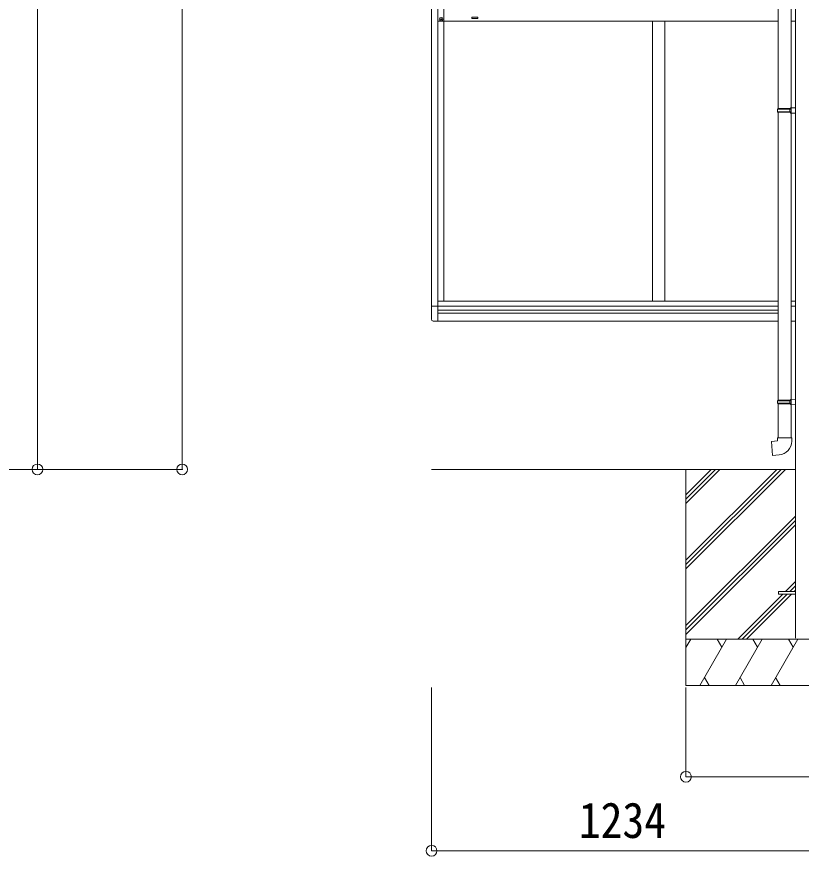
# Model space of a CAD drawing. Units: millimetres at full size, sheet at 1:35; details may follow other scales. Extents: x -9783 to 9892, y -6828 to 6752.
# Drawn here: x -4741 to -2199, y -2271 to 450 of the extents above; entities that cross this region are included whole.
import ezdxf
from ezdxf.enums import TextEntityAlignment as Align

# ---------------------------------------------------------------- set-up
doc = ezdxf.new("R2010")
doc.units = ezdxf.units.MM
doc.header["$LTSCALE"] = 35
doc.header["$PDMODE"] = 32
doc.header["$PDSIZE"] = 35
for name, color, linetype, lineweight in [('0-0_0', 7, 'Continuous', 9), ('0-1_本体', 4, 'Continuous', 9), ('0-2_部品', 7, 'Continuous', 9), ('0-A_寸法', 4, 'Continuous', 9), ('1-1_GLASS', 4, 'Continuous', 9), ('1-2_GLASS_SEAL', 7, 'Continuous', 9), ('1-3_NOTPRINT', 7, 'Continuous', 9)]:
    doc.layers.add(name, color=color, linetype=linetype, lineweight=lineweight)
doc.styles.add('ＭＳ ゴシック', font='')
doc.styles.get('ＭＳ ゴシック').set_extended_font_data('MS Gothic')

msp = doc.modelspace()

# ---------------------------------------------------------------- linework, layer by layer
at = {"layer": '0-0_0'}
for p, q in [((-3396.66, -1017.27), (-2217.66, -1017.27)), ((-2572.46, -1017.27), (-2572.46, -1717.27)), ((-2572.46, -1311.45), (-2278.28, -1017.27)), ((-2572.46, -1325.59), (-2264.14, -1017.27)), ((-2572.46, -1339.73), (-2249.99, -1017.27)), ((-2572.46, -1127.6), (-2462.13, -1017.27)), ((-2572.46, -1113.46), (-2476.27, -1017.27)), ((-2572.46, -1099.32), (-2490.41, -1017.27)), ((-2572.46, -1523.58), (-2217.66, -1168.78)), ((-2572.46, -1537.72), (-2217.66, -1182.93)), ((-2572.46, -1551.87), (-2217.66, -1197.07)), ((-2249.52, -1412.77), (-2217.66, -1380.92)), ((-2235.37, -1412.77), (-2217.66, -1395.06)), ((-2221.23, -1412.77), (-2217.66, -1409.2)), ((-2404.02, -1567.27), (-2258.52, -1421.77)), ((-2389.87, -1567.27), (-2244.37, -1421.77)), ((-2375.73, -1567.27), (-2230.23, -1421.77)), ((-1772.46, -1567.27), (-2572.46, -1567.27)), ((-2572.46, -1594.78), (-2556.58, -1567.27)), ((-2527.71, -1717.27), (-2441.11, -1567.27)), ((-2456.11, -1593.25), (-2471.11, -1567.27)), ((-2412.24, -1717.27), (-2325.64, -1567.27)), ((-2340.64, -1593.26), (-2355.64, -1567.27)), ((-2296.77, -1717.27), (-2210.17, -1567.27)), ((-2225.17, -1593.26), (-2240.17, -1567.27)), ((-2512.71, -1691.29), (-2497.71, -1717.27)), ((-2397.24, -1691.29), (-2382.24, -1717.27)), ((-2281.77, -1691.29), (-2266.77, -1717.27)), ((-2572.46, -1717.27), (-1772.46, -1717.27))]:
    msp.add_line(p, q, dxfattribs=at)
at = {"layer": '0-1_本体'}
msp.add_line((-2217.66, 1616.18), (-2217.66, -1563.82), dxfattribs=at)
at = {"layer": '0-2_部品'}
for p, q in [((-2273.66, 1296.67), (-2273.66, 152.48)), ((-2231.66, 1294.11), (-2231.66, 155.04)), ((-2275.66, 150.48), (-2274.66, 152.48)), ((-2275.66, 150.48), (-2231.66, 150.48)), ((-2275.66, 150.48), (-2275.66, 142.48)), ((-2275.66, 142.48), (-2231.66, 142.48)), ((-2275.66, 142.48), (-2274.66, 140.48)), ((-2274.66, 152.48), (-2231.66, 152.48)), ((-2274.66, 140.48), (-2231.66, 140.48)), ((-2273.66, 140.48), (-2273.66, -792.68)), ((-2236.13, 150.48), (-2236.56, 152.48)), ((-2233.66, 154.98), (-2217.66, 155.45)), ((-2233.66, 152.98), (-2233.66, 154.98)), ((-2233.66, 152.98), (-2231.66, 152.98)), ((-2233.66, 137.98), (-2233.66, 139.98)), ((-2233.66, 137.98), (-2217.66, 137.51)), ((-2231.66, 137.92), (-2231.66, -790.12)), ((-2217.66, 155.45), (-2217.66, 137.51)), ((-2275.66, -794.68), (-2274.66, -792.68)), ((-2275.66, -794.68), (-2231.66, -794.68)), ((-2275.66, -794.68), (-2275.66, -802.68)), ((-2275.66, -802.68), (-2231.66, -802.68)), ((-2275.66, -802.68), (-2274.66, -804.68)), ((-2274.66, -792.68), (-2231.66, -792.68)), ((-2274.66, -804.68), (-2231.66, -804.68)), ((-2273.66, -804.68), (-2273.66, -914.68)), ((-2236.13, -794.68), (-2236.56, -792.68)), ((-2233.66, -790.18), (-2217.66, -789.71)), ((-2233.66, -792.18), (-2233.66, -790.18)), ((-2233.66, -792.18), (-2231.66, -792.18)), ((-2233.66, -807.18), (-2233.66, -805.18)), ((-2233.66, -807.18), (-2217.66, -807.65)), ((-2231.66, -807.24), (-2231.66, -914.68)), ((-2217.66, -789.71), (-2217.66, -807.65)), ((-2275.66, -914.68), (-2229.66, -914.68)), ((-2275.66, -924.68), (-2275.66, -914.68)), ((-2229.66, -914.68), (-2229.66, -925.59))]:
    msp.add_line(p, q, dxfattribs=at)
at = {"layer": '0-2_部品', "color": 4}
for p, q in [((-2272.46, -1412.77), (-2272.46, -1421.77)), ((-2217.66, -1412.77), (-2272.46, -1412.77)), ((-2217.66, -1421.77), (-2272.46, -1421.77))]:
    msp.add_line(p, q, dxfattribs=at)
at = {"layer": '0-2_部品'}
for points in [[(-2236.13, 150.48), (-2236.13, 142.48), (-2236.56, 140.48)], [(-2233.66, 139.98), (-2231.66, 139.98), (-2231.66, 152.98)], [(-2236.13, -794.68), (-2236.13, -802.68), (-2236.56, -804.68)], [(-2233.66, -805.18), (-2231.66, -805.18), (-2231.66, -792.18)], [(-2270.74, -970.42), (-2291.57, -972.25), (-2295.58, -926.42), (-2275.66, -924.68)]]:
    msp.add_lwpolyline(points, dxfattribs=at)
msp.add_arc((-2274.66, -925.59), 45, 275, 0, dxfattribs=at)
at = {"layer": '0-A_寸法', "color": 6}
for p, q in [((-4204.87, -1017.27), (-4204.87, 2095.73)), ((-4673.88, 1895.33), (-4673.88, -1017.27)), ((-4673.88, -1017.27), (-5002.71, -1017.27)), ((-4204.87, -1017.27), (-4673.88, -1017.27)), ((-3396.66, -2253.64), (-3396.66, -1724.69)), ((-2572.46, -2013.66), (-2572.46, -1724.69)), ((-2572.46, -2013.66), (-1772.46, -2013.66)), ((-3396.66, -2253.64), (-2162.66, -2253.64))]:
    msp.add_line(p, q, dxfattribs=at)
for p in [(-4673.88, -1017.27), (-4204.87, -1017.27), (-2572.46, -2013.66), (-3396.66, -2253.64)]:
    msp.add_point(p, dxfattribs=at)
at = {"layer": '1-1_GLASS'}
for p, q in [((-3376.66, 1537.11), (-3376.66, -536.88)), ((-3396.66, 1487.92), (-3396.66, -487.69)), ((-3356.66, 1472.61), (-3356.66, -471.88)), ((-2680.66, 435.61), (-2680.66, -471.88)), ((-2640.66, 435.61), (-2640.66, -471.88)), ((-3376.66, -471.88), (-2273.66, -471.88)), ((-3376.66, -487.88), (-2273.66, -487.88)), ((-2231.66, -471.88), (-2217.66, -471.88)), ((-2231.66, -487.88), (-2217.66, -487.88)), ((-3376.66, -501.38), (-2275.66, -501.38)), ((-3376.66, -510.38), (-2273.66, -510.38)), ((-3376.66, -536.38), (-2273.66, -536.38)), ((-2231.66, -536.38), (-2217.66, -536.38))]:
    msp.add_line(p, q, dxfattribs=at)
at = {"layer": '1-2_GLASS_SEAL'}
for p, q in [((-3376.66, -487.69), (-3397.16, -487.69)), ((-3397.16, -530.6), (-3397.16, -487.69)), ((-3376.66, -536.89), (-3391.95, -536.09))]:
    msp.add_line(p, q, dxfattribs=at)
msp.add_arc((-3391.66, -530.6), 5.5, 180, 267, dxfattribs=at)
at = {"layer": '1-3_NOTPRINT', "color": 4}
for p, q in [((-2273.66, 435.61), (-3376.66, 435.61)), ((-2231.66, 435.61), (-2217.66, 435.61))]:
    msp.add_line(p, q, dxfattribs=at)
at = {"layer": '1-3_NOTPRINT'}
for p, q in [((-3367.16, 442.61), (-3368.16, 442.61)), ((-3364.16, 441.61), (-3363.16, 441.61))]:
    msp.add_line(p, q, dxfattribs=at)
for points in [[(-3368.16, 442.61), (-3368.16, 441.61), (-3367.16, 441.61)], [(-3365.16, 443.61), (-3365.16, 444.61), (-3366.16, 444.61), (-3366.16, 443.61)], [(-3366.16, 440.61), (-3366.16, 439.61), (-3365.16, 439.61), (-3365.16, 440.61)], [(-3363.16, 441.61), (-3363.16, 442.61), (-3364.16, 442.61)]]:
    msp.add_lwpolyline(points, dxfattribs=at)
at = {"layer": '1-3_NOTPRINT', "color": 4}
msp.add_lwpolyline([(-3246.66, 449.11), (-3266.66, 449.11), (-3266.66, 444.11), (-3246.66, 444.11)], close=True, dxfattribs=at)
at = {"layer": '1-3_NOTPRINT'}
msp.add_circle((-3365.66, 442.11), 5.9, dxfattribs=at)
for centre, start, end in [((-3367.16, 443.61), 270, 0), ((-3367.16, 440.61), 0, 90), ((-3364.16, 443.61), 180, 270), ((-3364.16, 440.61), 90, 180)]:
    msp.add_arc(centre, 1, start, end, dxfattribs=at)

# ---------------------------------------------------------------- texts
at = {"layer": '0-A_寸法', "color": 7, "style": 'ＭＳ ゴシック', "width": 0.9}
msp.add_text('1234', height=115.5, dxfattribs=at).set_placement((-2919.66, -2246.64), align=Align.BOTTOM_LEFT)

doc.saveas('drawing.dxf')
